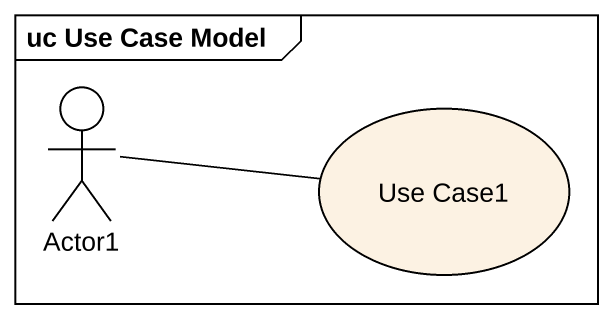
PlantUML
@startuml
mainframe uc Use Case Model
actor Actor1
usecase "Use Case1" as Use_Case1
Actor1 -right- Use_Case1
@enduml
